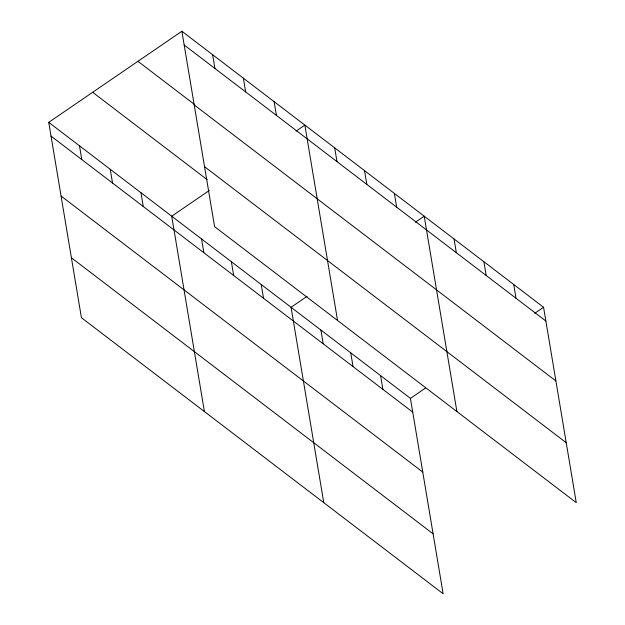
<?xml version="1.0" encoding="UTF-8"?>
<svg xmlns="http://www.w3.org/2000/svg" width="625" height="625" viewBox="0 0 625 625"><rect width="100%" height="100%" fill="white"/><g stroke="black" fill="none" stroke-linecap="round" stroke-linejoin="round"><path stroke-width="0.94" d="M48.742 122.352L410.43 398.383L443.125 593.75L81.43 317.719L48.742 122.352L181.875 31.25L543.57 307.281L576.258 502.648L214.57 226.617L181.875 31.25M209.258 190.508L171.711 216.203L204.406 411.57M296.062 131.117L304.852 125.102L337.547 320.469M307.047 296.359L291.07 307.289L323.766 502.656M415.422 222.203L424.211 216.188L456.906 411.555M410.43 398.383L425.609 388M534.781 313.297L543.57 307.281M184.18 45.008L545.867 321.039M137.945 61.312L194.82 104.719M194.211 104.938L555.898 380.969M204.547 166.688L566.234 442.719M92.672 92.289L207.195 179.688M51.039 136.109L412.734 412.141M61.07 196.039L422.758 472.07M71.406 257.789L433.094 533.82M513.727 284.508L516.031 298.266M483.891 261.734L486.195 275.5M454.047 238.961L456.352 252.727M394.367 193.422L396.672 207.18M364.531 170.648L366.836 184.406M380.586 375.609L382.891 389.367M334.695 147.875L336.992 161.633M350.75 352.836L353.055 366.602M320.906 330.062L323.211 343.828M274.109 101.641L276.414 115.398M243.367 78.172L245.672 91.938M261.234 284.523L263.531 298.281M212.625 54.711L214.922 68.477M231.391 261.75L233.695 275.508M201.555 238.977L203.859 252.734M140.969 192.742L143.273 206.5M110.227 169.273L112.531 183.039M79.484 145.812L81.789 159.57"/></g></svg>
